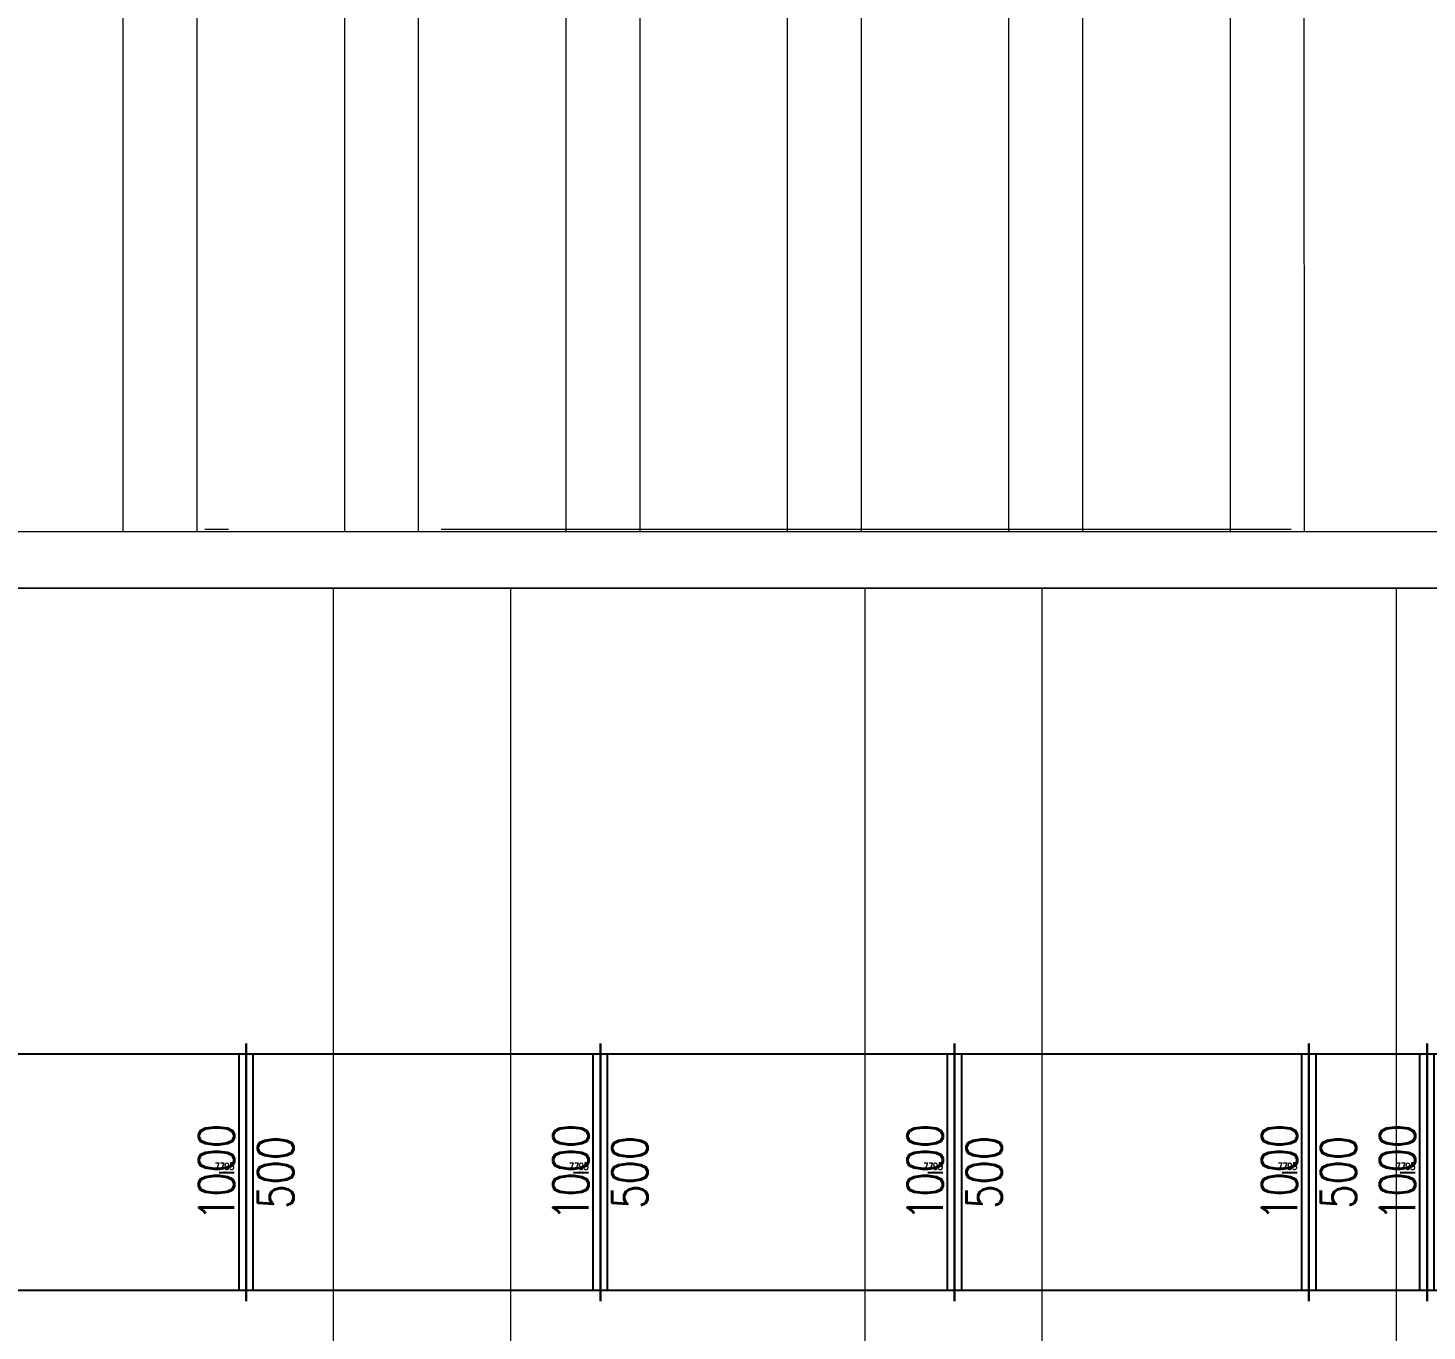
# Model space of a CAD drawing. Extents: x 6529560 to 6558080, y 5579316 to 5588131.
# Drawn here: x 6543273.21 to 6543279.13, y 5579514.83 to 5579520.34 of the extents above; entities that cross this region are included whole.
import ezdxf

# ---------------------------------------------------------------- set-up
doc = ezdxf.new("R2010")
doc.units = 0
doc.header["$MEASUREMENT"] = 0
doc.linetypes.add('ACAD_ISO10W100', pattern=[18, 12, -3, 0, -3])
doc.linetypes.add('DASHED', pattern=[0.75, 0.5, -0.25])
doc.layers.get('0').update_dxf_attribs({"color": 2, "linetype": 'CONTINUOUS', "lineweight": 5})
for name, color, linetype, lineweight in [('arch_osie', 181, 'CONTINUOUS', 5), ('arch_sciany zewnętrzne', 94, 'CONTINUOUS', 18), ('arch_zadaszenie', 76, 'CONTINUOUS', 15), ('arch_zadaszenie_raster', 76, 'CONTINUOUS', 15)]:
    doc.layers.add(name, color=color, linetype=linetype, lineweight=lineweight)
for name, color, linetype in [('FLUID-WC2 wyrzut', 7, 'CONTINUOUS'), ('FLUID-WC2 wyrzut-150-DIM', 7, 'CONTINUOUS'), ('FLUID-WC2 wyrzut-30-ARRDU', 7, 'CONTINUOUS'), ('FLUID-WC2 wyrzut-HID', 7, 'CONTINUOUS')]:
    doc.layers.add(name, color=color, linetype=linetype)
doc.styles.add('FDBES', font='simplex.shx')
doc.styles.add('simplex', font='simplex.shx', dxfattribs={"width": 0.8})
doc.dimstyles.new('FDBES', dxfattribs={"dimscale": 50, "dimtxt": 4, "dimasz": 2.5, "dimexe": 0.8, "dimexo": 2, "dimgap": 1, "dimtad": 1, "dimdsep": 46, "dimtxsty": 'FDBES', "dimcen": 2.5, "dimclrd": 4, "dimclre": 5, "dimadec": 0, "dimazin": 0, "dimtfac": 1, "dimtmove": 0, "dimatfit": 3, "dimfxl": 1, "dimarcsym": 0})

# ---------------------------------------------------------------- blocks, each defined once
blk = doc.blocks.new('*U808')
at = {"color": 210, "linetype": 'Continuous', "lineweight": -2}
for p, q in [((750, 545), (750, 499.9999999999708)), ((750, 499.9999999999708), (750, -500.0000000000291)), ((750, -500.0000000000291), (750, -545))]:
    blk.add_line(p, q, dxfattribs=at)
at = {"color": 0, "linetype": 'ByBlock', "lineweight": -2}
for p, q in [((519.4451149631604, 499.9999999999708), (750, 499.9999999999708)), ((-575.9999999999709, -500.0000000000291), (750, -500.0000000000291))]:
    blk.add_line(p, q, dxfattribs=at)
at = {"color": 210, "linetype": 'Continuous', "lineweight": -3}
blk.add_line((720, -500.0000000000291), (720, 499.9999999999708), dxfattribs=at)
at = {"layer": 'FLUID-WC2 wyrzut-HID', "color": 8, "linetype": 'DASHED', "lineweight": -3}
for p, q in [((-750, 499.9999999999708), (-750, -500.0000000000291)), ((-750, 499.9999999999708), (-575.9999999999709, 499.9999999999708)), ((-575.9999999999709, 499.9999999999708), (519.4451149631604, 499.9999999999708)), ((-750, -500.0000000000291), (-575.9999999999709, -500.0000000000291))]:
    blk.add_line(p, q, dxfattribs=at)
blk = doc.blocks.new('*U812')
at = {"color": 210, "linetype": 'Continuous', "lineweight": -2}
for p, q in [((-250, 2.31566446e-07, 499.9999998147541), (-250, -2.31566446e-07, -500.0000001852168)), ((-250, 2.524084266e-07, 544.9999997939158), (-250, 2.31566446e-07, 499.9999998147541)), ((250, -2.31566446e-07, -500.0000000463042), (250, 2.31566446e-07, 499.9999999536957)), ((250, 2.31566446e-07, 499.9999999536957), (250, 2.524084266e-07, 544.9999999328573)), ((-250, -2.31566446e-07, -500.0000001852168), (-250, -2.524066076e-07, -545.0000002060551)), ((250, -2.524066076e-07, -545.0000000671425), (250, -2.31566446e-07, -500.0000000463042))]:
    blk.add_line(p, q, dxfattribs=at)
at = {"color": 0, "linetype": 'ByBlock', "lineweight": -2}
for p, q in [((-250, 2.31566446e-07, 499.9999998147541), (-220, 2.31566446e-07, 499.9999998147541)), ((-220, 2.31566446e-07, 499.9999998147541), (219.9999999999982, 2.31566446e-07, 499.9999999536957)), ((220, 2.31566446e-07, 499.9999999536957), (250, 2.31566446e-07, 499.9999999536957)), ((-250, -2.31566446e-07, -500.0000001852168), (-220, -2.31566446e-07, -500.0000001852168)), ((-220, -2.31566446e-07, -500.0000001852168), (219.9999999999982, -2.31566446e-07, -500.0000000463042)), ((220, -2.31566446e-07, -500.0000000463042), (250, -2.31566446e-07, -500.0000000463042))]:
    blk.add_line(p, q, dxfattribs=at)
at = {"color": 210, "linetype": 'Continuous', "lineweight": -3}
for p, q in [((-220, 2.31566446e-07, 499.9999998147541), (-220, -2.31566446e-07, -500.0000001852168)), ((220, 2.31566446e-07, 499.9999999536957), (220, -2.31566446e-07, -500.0000000463042))]:
    blk.add_line(p, q, dxfattribs=at)
blk = doc.blocks.new('*U813')
at = {"color": 210, "linetype": 'Continuous', "lineweight": -2}
for p, q in [((-750, 499.9999999999708), (-750, 544.9999999999708)), ((750, 545), (750, 499.9999999999708)), ((-750, -500.0000000000291), (-750, 499.9999999999708)), ((750, 499.9999999999708), (750, -500.0000000000291)), ((-750, -545), (-750, -500.0000000000291)), ((750, -500.0000000000291), (750, -544.9999999999708))]:
    blk.add_line(p, q, dxfattribs=at)
at = {"color": 0, "linetype": 'ByBlock', "lineweight": -2}
for p, q in [((-750, 499.9999999999708), (750, 499.9999999999708)), ((-750, -500.0000000000291), (750, -500.0000000000291))]:
    blk.add_line(p, q, dxfattribs=at)
at = {"color": 210, "linetype": 'Continuous', "lineweight": -3}
for p, q in [((-720.0000000000017, -500.0000000000291), (-720.0000000000017, 499.9999999999708)), ((720, -500.0000000000291), (720, 499.9999999999708))]:
    blk.add_line(p, q, dxfattribs=at)
blk = doc.blocks.new('*U814')
at = {"color": 210, "linetype": 'Continuous', "lineweight": -2}
for p, q in [((-750, 499.9999999999708), (-750, 544.9999999999708)), ((749.9999999999991, 545), (749.9999999999991, 499.9999999999708)), ((-750, -500.0000000000291), (-750, 499.9999999999708)), ((749.9999999999991, 499.9999999999708), (749.9999999999991, -500.0000000000291)), ((-750, -545), (-750, -500.0000000000291)), ((749.9999999999991, -500.0000000000291), (749.9999999999991, -544.9999999999708))]:
    blk.add_line(p, q, dxfattribs=at)
at = {"color": 0, "linetype": 'ByBlock', "lineweight": -2}
for p, q in [((-750, 499.9999999999708), (749.9999999999991, 499.9999999999708)), ((-750, -500.0000000000291), (749.9999999999991, -500.0000000000291))]:
    blk.add_line(p, q, dxfattribs=at)
at = {"color": 210, "linetype": 'Continuous', "lineweight": -3}
for p, q in [((-720, -500.0000000000291), (-720, 499.9999999999708)), ((719.9999999999991, -500.0000000000291), (719.9999999999991, 499.9999999999708))]:
    blk.add_line(p, q, dxfattribs=at)
blk = doc.blocks.new('*U815')
at = {"color": 210, "linetype": 'Continuous', "lineweight": -2}
for p, q in [((-750, 499.9999999999708), (-750, 544.9999999999708)), ((749.9999999999991, 545), (749.9999999999991, 499.9999999999708)), ((-750, -500.0000000000291), (-750, 499.9999999999708)), ((749.9999999999991, 499.9999999999708), (749.9999999999991, -500.0000000000291)), ((-750, -545), (-750, -500.0000000000291)), ((749.9999999999991, -500.0000000000291), (749.9999999999991, -544.9999999999708))]:
    blk.add_line(p, q, dxfattribs=at)
at = {"color": 0, "linetype": 'ByBlock', "lineweight": -2}
for p, q in [((-750, 499.9999999999708), (749.9999999999991, 499.9999999999708)), ((-750, -500.0000000000291), (749.9999999999991, -500.0000000000291))]:
    blk.add_line(p, q, dxfattribs=at)
at = {"color": 210, "linetype": 'Continuous', "lineweight": -3}
for p, q in [((-720, -500.0000000000291), (-720, 499.9999999999708)), ((719.9999999999991, -500.0000000000291), (719.9999999999991, 499.9999999999708))]:
    blk.add_line(p, q, dxfattribs=at)
blk = doc.blocks.new('*U816')
at = {"color": 210, "linetype": 'Continuous', "lineweight": -2}
for p, q in [((-566.5000000000008, 499.9999999999708), (-566.5000000000008, 544.9999999999708)), ((566.5, 545), (566.5, 499.9999999999708)), ((-566.5000000000008, -500.0000000000291), (-566.5000000000008, 499.9999999999708)), ((566.5, 499.9999999999708), (566.5, -500.0000000000291)), ((-566.5000000000008, -545), (-566.5000000000008, -500.0000000000291)), ((566.5, -500.0000000000291), (566.5, -544.9999999999708))]:
    blk.add_line(p, q, dxfattribs=at)
at = {"color": 0, "linetype": 'ByBlock', "lineweight": -2}
for p, q in [((-566.5000000000008, 499.9999999999708), (566.5, 499.9999999999708)), ((-566.5000000000008, -500.0000000000291), (566.5, -500.0000000000291))]:
    blk.add_line(p, q, dxfattribs=at)
at = {"color": 210, "linetype": 'Continuous', "lineweight": -3}
for p, q in [((-536.5000000000009, -500.0000000000291), (-536.5000000000009, 499.9999999999708)), ((536.5, -500.0000000000291), (536.5, 499.9999999999708))]:
    blk.add_line(p, q, dxfattribs=at)
blk = doc.blocks.new('*U950')
at = {"color": 210, "linetype": 'Continuous', "lineweight": -2}
for p, q in [((750.0000000000018, 545), (750.0000000000018, 500)), ((750.0000000000018, 500), (750.0000000000018, -500)), ((750.0000000000018, -500), (750.0000000000018, -544.9999999999708))]:
    blk.add_line(p, q, dxfattribs=at)
at = {"color": 0, "linetype": 'ByBlock', "lineweight": -2}
for p, q in [((519.4451149631622, 500), (750.0000000000018, 500)), ((-575.9999999999709, -499.9999999999708), (750.0000000000018, -499.9999999999708))]:
    blk.add_line(p, q, dxfattribs=at)
at = {"color": 210, "linetype": 'Continuous', "lineweight": -3}
blk.add_line((720, -499.9999999999708), (720, 500.0000000000291), dxfattribs=at)
at = {"layer": 'FLUID-WC2 wyrzut-HID', "color": 8, "linetype": 'DASHED', "lineweight": -3}
for p, q in [((-749.9999999999982, 500), (-749.9999999999982, -500)), ((-749.9999999999982, 500), (-575.9999999999709, 500)), ((-575.9999999999709, 500), (519.4451149631622, 500)), ((-749.9999999999982, -499.9999999999708), (-575.9999999999709, -499.9999999999708))]:
    blk.add_line(p, q, dxfattribs=at)
blk = doc.blocks.new('*U954')
at = {"color": 210, "linetype": 'Continuous', "lineweight": -2}
for p, q in [((-250, 2.31566446e-07, 499.9999998147541), (-250, -2.31566446e-07, -500.0000001852749)), ((-250, 2.524084266e-07, 544.9999997939158), (-250, 2.31566446e-07, 499.9999998147541)), ((250, -2.31566446e-07, -500.0000000463042), (250, 2.31566446e-07, 499.9999999536957)), ((250, 2.31566446e-07, 499.9999999536957), (250, 2.524084266e-07, 544.9999999328282)), ((-250, -2.31566446e-07, -500.0000001852749), (-250, -2.524066076e-07, -545.0000002060842)), ((250, -2.524066076e-07, -545.0000000671425), (250, -2.31566446e-07, -500.0000000463042))]:
    blk.add_line(p, q, dxfattribs=at)
at = {"color": 0, "linetype": 'ByBlock', "lineweight": -2}
for p, q in [((-250, 2.31566446e-07, 499.9999998147541), (-220, 2.31566446e-07, 499.9999998147541)), ((-220, 2.31566446e-07, 499.9999998147541), (220, 2.31566446e-07, 499.9999999536957)), ((220.0000000000018, 2.31566446e-07, 499.9999999536667), (250.0000000000018, 2.31566446e-07, 499.9999999536667)), ((-250, -2.31566446e-07, -500.0000001852749), (-220, -2.31566446e-07, -500.0000001852749)), ((-220, -2.31566446e-07, -500.0000001852749), (220, -2.31566446e-07, -500.0000000463042)), ((220.0000000000018, -2.31566446e-07, -500.0000000463042), (250.0000000000018, -2.31566446e-07, -500.0000000463042))]:
    blk.add_line(p, q, dxfattribs=at)
at = {"color": 210, "linetype": 'Continuous', "lineweight": -3}
for p, q in [((-220, 2.31566446e-07, 499.9999998147541), (-220, -2.31566446e-07, -500.0000001852749)), ((220.0000000000018, 2.31566446e-07, 499.9999999536667), (220.0000000000018, -2.31566446e-07, -500.0000000463333))]:
    blk.add_line(p, q, dxfattribs=at)
blk = doc.blocks.new('*U955')
at = {"color": 210, "linetype": 'Continuous', "lineweight": -2}
for p, q in [((-750, 500.0000000000291), (-750, 545.0000000000291)), ((750.0000000000018, 545.0000000000291), (750.0000000000018, 500.0000000000291)), ((-750, -500), (-750, 500.0000000000291)), ((750.0000000000018, 500.0000000000291), (750.0000000000018, -500)), ((-750, -544.9999999999708), (-750, -500)), ((750.0000000000018, -500), (750.0000000000018, -544.9999999999708))]:
    blk.add_line(p, q, dxfattribs=at)
at = {"color": 0, "linetype": 'ByBlock', "lineweight": -2}
for p, q in [((-750, 500.0000000000291), (750, 500.0000000000291)), ((-750, -499.9999999999708), (750, -499.9999999999708))]:
    blk.add_line(p, q, dxfattribs=at)
at = {"color": 210, "linetype": 'Continuous', "lineweight": -3}
for p, q in [((-720, -499.9999999999708), (-720, 500.0000000000581)), ((720.0000000000017, -499.9999999999708), (720.0000000000017, 500.0000000000581))]:
    blk.add_line(p, q, dxfattribs=at)
blk = doc.blocks.new('*U956')
at = {"color": 210, "linetype": 'Continuous', "lineweight": -2}
for p, q in [((-749.9999999999982, 500.0000000000291), (-749.9999999999982, 545.0000000000291)), ((750, 545.0000000000291), (750, 500.0000000000291)), ((-749.9999999999982, -500), (-749.9999999999982, 500.0000000000291)), ((750, 500.0000000000291), (750, -500)), ((-749.9999999999982, -544.9999999999708), (-749.9999999999982, -500)), ((750, -500), (750, -544.9999999999708))]:
    blk.add_line(p, q, dxfattribs=at)
at = {"color": 0, "linetype": 'ByBlock', "lineweight": -2}
for p, q in [((-749.9999999999982, 500.0000000000291), (750, 500.0000000000291)), ((-749.9999999999982, -499.9999999999708), (750, -499.9999999999708))]:
    blk.add_line(p, q, dxfattribs=at)
at = {"color": 210, "linetype": 'Continuous', "lineweight": -3}
for p, q in [((-719.9999999999981, -499.9999999999708), (-719.9999999999981, 500.0000000000581)), ((720, -499.9999999999708), (720, 500.0000000000581))]:
    blk.add_line(p, q, dxfattribs=at)
blk = doc.blocks.new('*U957')
at = {"color": 210, "linetype": 'Continuous', "lineweight": -2}
for p, q in [((-749.9999999999991, 500.0000000000291), (-749.9999999999991, 545.0000000000291)), ((750, 545.0000000000291), (750, 500.0000000000291)), ((-749.9999999999991, -500), (-749.9999999999991, 500.0000000000291)), ((750, 500.0000000000291), (750, -500)), ((-749.9999999999991, -544.9999999999708), (-749.9999999999991, -500)), ((750, -500), (750, -544.9999999999708))]:
    blk.add_line(p, q, dxfattribs=at)
at = {"color": 0, "linetype": 'ByBlock', "lineweight": -2}
for p, q in [((-749.9999999999991, 500.0000000000291), (750, 500.0000000000291)), ((-749.9999999999991, -499.9999999999708), (750, -499.9999999999708))]:
    blk.add_line(p, q, dxfattribs=at)
at = {"color": 210, "linetype": 'Continuous', "lineweight": -3}
for p, q in [((-719.9999999999991, -499.9999999999708), (-719.9999999999991, 500.0000000000581)), ((720.0000000000009, -499.9999999999708), (720.0000000000009, 500.0000000000581))]:
    blk.add_line(p, q, dxfattribs=at)
blk = doc.blocks.new('*U959')
at = {"color": 210, "linetype": 'Continuous', "lineweight": -2}
for p, q in [((-566.5, 500.0000000000291), (-566.5, 545.0000000000291)), ((566.5000000000008, 545.0000000000291), (566.5000000000008, 500.0000000000291)), ((-566.5, -500), (-566.5, 500.0000000000291)), ((566.5000000000008, 500.0000000000291), (566.5000000000008, -500)), ((-566.5, -544.9999999999708), (-566.5, -500)), ((566.5000000000008, -500), (566.5000000000008, -544.9999999999708))]:
    blk.add_line(p, q, dxfattribs=at)
at = {"color": 0, "linetype": 'ByBlock', "lineweight": -2}
for p, q in [((-566.5, 500.0000000000291), (566.5000000000008, 500.0000000000291)), ((-566.5, -499.9999999999708), (566.5000000000008, -499.9999999999708))]:
    blk.add_line(p, q, dxfattribs=at)
at = {"color": 210, "linetype": 'Continuous', "lineweight": -3}
for p, q in [((-536.4999999999991, -499.9999999999708), (-536.4999999999991, 500.0000000000581)), ((536.5, -499.9999999999708), (536.5, 500.0000000000581))]:
    blk.add_line(p, q, dxfattribs=at)
blk = doc.blocks.new('*U862')
at = {"color": 1, "insert": (0, 0), "char_height": 30, "attachment_point": 6, "rotation": 180, "style": 'simplex'}
blk.add_mtext('7795\\P ', dxfattribs=at)
at = {"color": 2}
blk.add_leader([(63.42857142857143, 7.8e-15), (0, 0)], dimstyle='FDBES', override={"dimscale": 10, "dimclrd": 1}, dxfattribs=at)
blk = doc.blocks.new('*U863')
at = {"color": 1, "insert": (0, 0), "char_height": 30, "attachment_point": 6, "style": 'simplex'}
blk.add_mtext('7795\\P ', dxfattribs=at)
at = {"color": 2}
blk.add_leader([(-63.42857142857143, 0), (0, 0)], dimstyle='FDBES', override={"dimscale": 10, "dimclrd": 1}, dxfattribs=at)
blk = doc.blocks.new('*U864')
at = {"color": 1, "insert": (0, 0), "char_height": 30, "attachment_point": 6, "style": 'simplex'}
blk.add_mtext('7795\\P ', dxfattribs=at)
at = {"color": 2}
blk.add_leader([(-63.42857142857143, 0), (0, 0)], dimstyle='FDBES', override={"dimscale": 10, "dimclrd": 1}, dxfattribs=at)
blk = doc.blocks.new('*U865')
at = {"color": 1, "insert": (0, 0), "char_height": 30, "attachment_point": 6, "style": 'simplex'}
blk.add_mtext('7795\\P ', dxfattribs=at)
at = {"color": 2}
blk.add_leader([(-63.42857142857143, 0), (0, 0)], dimstyle='FDBES', override={"dimscale": 10, "dimclrd": 1}, dxfattribs=at)
blk = doc.blocks.new('*U866')
at = {"color": 1, "insert": (0, 0), "char_height": 30, "attachment_point": 6, "style": 'simplex'}
blk.add_mtext('7795\\P ', dxfattribs=at)
at = {"color": 2}
blk.add_leader([(-63.42857142857143, 0), (0, 0)], dimstyle='FDBES', override={"dimscale": 10, "dimclrd": 1}, dxfattribs=at)

msp = doc.modelspace()

# ---------------------------------------------------------------- hatches: boundary and pattern name
at = {"layer": 'arch_zadaszenie_raster'}
h = msp.add_hatch(dxfattribs=at)
h.set_pattern_fill('ANSI32,_O', color=256, scale=2.5, angle=45)
h.set_pattern_definition([(90, (-75.13744087982923, 0), (-0.9375, 2e-16), []), (90, (-74.82494088035361, 0.3124999994756151), (-0.9375, 2e-16), [])])
h.paths.add_polyline_path([(6543376.15714037, 5579529.470170752), (6543267.557206625, 5579529.470170752), (6543267.557206625, 5579518.210199341), (6543376.15714037, 5579518.210199341)])
h.paths.add_polyline_path([(6543339.877148844, 5579525.573864593), (6543342.437148846, 5579525.573864593), (6543342.437148846, 5579523.713864594), (6543339.877148844, 5579523.713864594)], flags=16)
h.paths.add_polyline_path([(6543351.877148844, 5579525.573864593), (6543354.437148845, 5579525.573864593), (6543354.437148845, 5579523.713864594), (6543351.877148844, 5579523.713864594)], flags=16)
h.paths.add_polyline_path([(6543363.877141031, 5579525.573864593), (6543366.437141032, 5579525.573864593), (6543366.437141032, 5579523.713864594), (6543363.877141031, 5579523.713864594)], flags=16)
h.paths.add_polyline_path([(6543282.857082587, 5579529.47021767), (6543321.857082586, 5579529.470170747), (6543321.857082586, 5579527.220174762), (6543282.857082587, 5579527.220221686)])
h = msp.add_hatch(dxfattribs=at)
h.set_pattern_fill('ANSI32,_O', color=256, scale=6, angle=45)
h.set_pattern_definition([(90, (0, 0), (-2.25, 4e-16), []), (90, (0.7499999987414764, 0.7499999987414763), (-2.25, 4e-16), [])])
h.paths.add_polyline_path([(6543267.557206843, 5579506.670167253), (6543376.157140385, 5579506.670167253), (6543376.157140385, 5579517.970125428), (6543267.557206843, 5579517.970125428)])
h.paths.add_polyline_path([(6543333.857066277, 5579514.9894225), (6543333.857066277, 5579513.7894225), (6543339.857066277, 5579513.7894225), (6543339.857066277, 5579514.9894225)], flags=16)
h.paths.add_polyline_path([(6543345.857066275, 5579514.989421268), (6543345.857066275, 5579513.789421268), (6543351.857066276, 5579513.789421268), (6543351.857066276, 5579514.989421268)], flags=16)
h.paths.add_polyline_path([(6543344.94254697, 5579517.265056835), (6543343.382546971, 5579517.265056835), (6543343.382546971, 5579516.005056835), (6543344.94254697, 5579516.005056835)], flags=16)
h.paths.add_polyline_path([(6543295.697172761, 5579514.810125429), (6543295.697172761, 5579516.370125428), (6543293.837172764, 5579516.370125428), (6543293.837172764, 5579514.810125429)], flags=16)
h.paths.add_polyline_path([(6543295.697172761, 5579509.550125431), (6543295.697172761, 5579511.110125429), (6543293.837172764, 5579511.110125429), (6543293.837172764, 5579509.550125431)], flags=16)

# ---------------------------------------------------------------- linework, layer by layer
at = {"layer": 'arch_osie', "linetype": 'ACAD_ISO10W100', "ltscale": 0.3, "extrusion": (-4.9483178e-09, -8.026501e-10, 1)}
msp.add_lwpolyline([(6543258.45714554, 5579518.220169263), (6543385.257140519, 5579518.220170615)], dxfattribs=at)
at = {"layer": 'arch_sciany zewnętrzne'}
for points in [[(6543267.397206626, 5579608.680230832), (6543267.397206626, 5579517.970125301), (6543376.317140385, 5579517.970125428), (6543376.317140278, 5579608.680169172)], [(6543267.557206625, 5579608.520230741), (6543267.557206625, 5579518.210199341), (6543376.157140384, 5579518.210199467), (6543376.157140278, 5579608.520169264)], [(6543268.157128009, 5579518.210199341), (6543375.557152511, 5579518.210200681), (6543375.557152518, 5579517.970126036), (6543268.157128007, 5579517.970124693)]]:
    msp.add_lwpolyline(points, close=True, dxfattribs=at)
at = {"layer": 'arch_zadaszenie'}
for points in [[(6543376.15714037, 5579529.470170752), (6543267.557206625, 5579529.470170752), (6543267.557206625, 5579518.210199341), (6543376.15714037, 5579518.210199341)], [(6543267.557206843, 5579506.670167253), (6543376.157140385, 5579506.670167253), (6543376.157140385, 5579517.970125428), (6543267.557206843, 5579517.970125428)]]:
    msp.add_lwpolyline(points, close=True, dxfattribs=at)

# ---------------------------------------------------------------- block references
at = {"layer": 'FLUID-WC2 wyrzut', "color": 210, "linetype": 'Continuous', "extrusion": (-1e-16, 0, -1), "xscale": 0.001, "yscale": 0.001, "zscale": 0.001}
for name, p in [('*U816', (-6543273.565128138, 5579515.497453377, -17.33410345796989)), ('*U959', (-6543273.565128138, 5579515.497453377, -17.33410345796898)), ('*U815', (-6543274.881831838, 5579515.497453377, -17.33410345796989)), ('*U957', (-6543274.881831838, 5579515.497453377, -17.33410345796898)), ('*U814', (-6543276.381831837, 5579515.497453377, -17.33410345796989)), ('*U956', (-6543276.381831837, 5579515.497453377, -17.33410345796898)), ('*U813', (-6543277.881831837, 5579515.497453377, -17.33410345796989)), ('*U955', (-6543277.881831837, 5579515.497453377, -17.33410345796898)), ('*U808', (-6543279.881831838, 5579515.497453377, -17.48410345796952)), ('*U950', (-6543279.881831838, 5579515.497453377, -17.48410345796952))]:
    msp.add_blockref(name, p, dxfattribs=at)
at = {"layer": 'FLUID-WC2 wyrzut', "color": 210, "linetype": 'Continuous', "extrusion": (1e-16, -1, 4.631331e-10), "xscale": 0.001, "yscale": 0.001, "zscale": 0.001, "rotation": 180}
for name in ['*U812', '*U954']:
    msp.add_blockref(name, (6543278.881831838, 17.48668751540693, -5579515.497453367), dxfattribs=at)
at = {"layer": 'FLUID-WC2 wyrzut-30-ARRDU', "xscale": 0.001, "yscale": 0.001, "zscale": 0.001}
for name, p in [('*U866', (6543274.081628137, 5579515.497453377, 17.33410345716857)), ('*U865', (6543275.581831838, 5579515.497453377, 17.33410345716857)), ('*U864', (6543277.081831838, 5579515.497453377, 17.33410345716857)), ('*U863', (6543278.581831838, 5579515.497453377, 17.33410345716857))]:
    msp.add_blockref(name, p, dxfattribs=at)
at = {"layer": 'FLUID-WC2 wyrzut-30-ARRDU', "xscale": 0.001, "yscale": 0.001, "zscale": 0.001, "rotation": 180}
msp.add_blockref('*U862', (6543279.081831838, 5579515.497453377, 17.4841034571682), dxfattribs=at)

# ---------------------------------------------------------------- texts
at = {"layer": 'FLUID-WC2 wyrzut-150-DIM', "color": 7, "char_height": 0.15, "attachment_point": 5, "style": 'simplex'}
for s, insert, rotation in [('1000\\P500', (6543274.131831838, 5579515.497453377, 17.33410345716857), 90), ('1000\\P500', (6543274.131831838, 5579515.497453377, 17.33410345716765), 90), ('1000\\P500', (6543275.631831837, 5579515.497453377, 17.33410345716857), 90), ('1000\\P500', (6543275.631831837, 5579515.497453377, 17.33410345716765), 90), ('1000\\P500', (6543277.131831838, 5579515.497453377, 17.33410345716765), 90), ('1000\\P500', (6543278.631831838, 5579515.497453377, 17.33410345716857), 90.00000000000001), ('1000\\P500', (6543278.631831838, 5579515.497453377, 17.33410345716765), 90), ('1000\\P800', (6543279.131831837, 5579515.497453377, 17.4841034571682), 90.00000000000001)]:
    msp.add_mtext(s, dxfattribs=dict(at, insert=insert, rotation=rotation))

doc.saveas('drawing.dxf')
